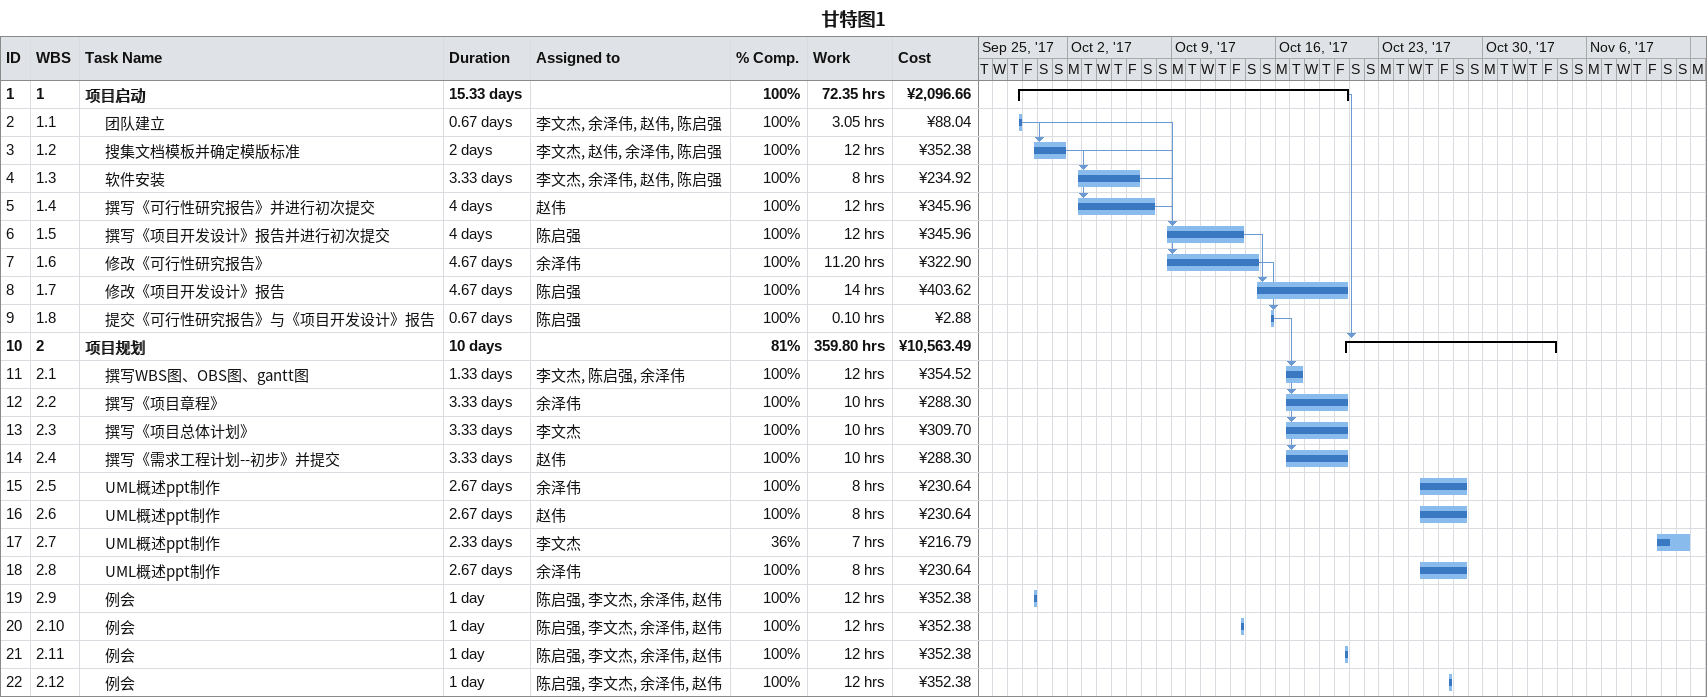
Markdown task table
甘特图1

| ID | WBS | Task | Duration | Start | Finish | Predecessors | Resources | % complete | Work (h) | Cost (¥) |
|---|---|---|---|---|---|---|---|---|---|---|
| 1 | 1 | **项目启动** | 15.33d | 2017-09-28 | 2017-10-20 |  |  | 100 | 72.35 | 2096.66 |
| 2 | 1.1 | 团队建立 | 0.67d | 2017-09-28 | 2017-09-28 |  | 李文杰, 余泽伟, 赵伟, 陈启强 | 100 | 3.05 | 88.04 |
| 3 | 1.2 | 搜集文档模板并确定模版标准 | 2d | 2017-09-29 | 2017-10-01 | 2 | 李文杰, 赵伟, 余泽伟, 陈启强 | 100 | 12 | 352.38 |
| 4 | 1.3 | 软件安装 | 3.33d | 2017-10-02 | 2017-10-06 | 3 | 李文杰, 余泽伟, 赵伟, 陈启强 | 100 | 8 | 234.92 |
| 5 | 1.4 | 撰写《可行性研究报告》并进行初次提交 | 4d | 2017-10-02 | 2017-10-07 | 3 | 赵伟 | 100 | 12 | 345.96 |
| 6 | 1.5 | 撰写《项目开发设计》报告并进行初次提交 | 4d | 2017-10-08 | 2017-10-13 | 2, 3, 4, 5 | 陈启强 | 100 | 12 | 345.96 |
| 7 | 1.6 | 修改《可行性研究报告》 | 4.67d | 2017-10-08 | 2017-10-14 | 5 | 余泽伟 | 100 | 11.20 | 322.90 |
| 8 | 1.7 | 修改《项目开发设计》报告 | 4.67d | 2017-10-14 | 2017-10-20 | 6 | 陈启强 | 100 | 14 | 403.62 |
| 9 | 1.8 | 提交《可行性研究报告》与《项目开发设计》报告 | 0.67d | 2017-10-15 | 2017-10-15 | 7 | 陈启强 | 100 | 0.10 | 2.88 |
| 10 | 2 | **项目规划** | 10d | 2017-10-20 | 2017-11-03 | 1 |  | 81 | 359.80 | 10563.49 |
| 11 | 2.1 | 撰写WBS图、OBS图、gantt图 | 1.33d | 2017-10-16 | 2017-10-17 | 9 | 李文杰, 陈启强, 余泽伟 | 100 | 12 | 354.52 |
| 12 | 2.2 | 撰写《项目章程》 | 3.33d | 2017-10-16 | 2017-10-20 | 9 | 余泽伟 | 100 | 10 | 288.30 |
| 13 | 2.3 | 撰写《项目总体计划》 | 3.33d | 2017-10-16 | 2017-10-20 | 9 | 李文杰 | 100 | 10 | 309.70 |
| 14 | 2.4 | 撰写《需求工程计划--初步》并提交 | 3.33d | 2017-10-16 | 2017-10-20 | 9 | 赵伟 | 100 | 10 | 288.30 |
| 15 | 2.5 | UML概述ppt制作 | 2.67d | 2017-10-25 | 2017-10-28 |  | 余泽伟 | 100 | 8 | 230.64 |
| 16 | 2.6 | UML概述ppt制作 | 2.67d | 2017-10-25 | 2017-10-28 |  | 赵伟 | 100 | 8 | 230.64 |
| 17 | 2.7 | UML概述ppt制作 | 2.33d | 2017-11-10 | 2017-11-12 |  | 李文杰 | 36 | 7 | 216.79 |
| 18 | 2.8 | UML概述ppt制作 | 2.67d | 2017-10-25 | 2017-10-28 |  | 余泽伟 | 100 | 8 | 230.64 |
| 19 | 2.9 | 例会 | 1d | 2017-09-29 | 2017-09-29 |  | 陈启强, 李文杰, 余泽伟, 赵伟 | 100 | 12 | 352.38 |
| 20 | 2.10 | 例会 | 1d | 2017-10-13 | 2017-10-13 |  | 陈启强, 李文杰, 余泽伟, 赵伟 | 100 | 12 | 352.38 |
| 21 | 2.11 | 例会 | 1d | 2017-10-20 | 2017-10-20 |  | 陈启强, 李文杰, 余泽伟, 赵伟 | 100 | 12 | 352.38 |
| 22 | 2.12 | 例会 | 1d | 2017-10-27 | 2017-10-27 |  | 陈启强, 李文杰, 余泽伟, 赵伟 | 100 | 12 | 352.38 |
